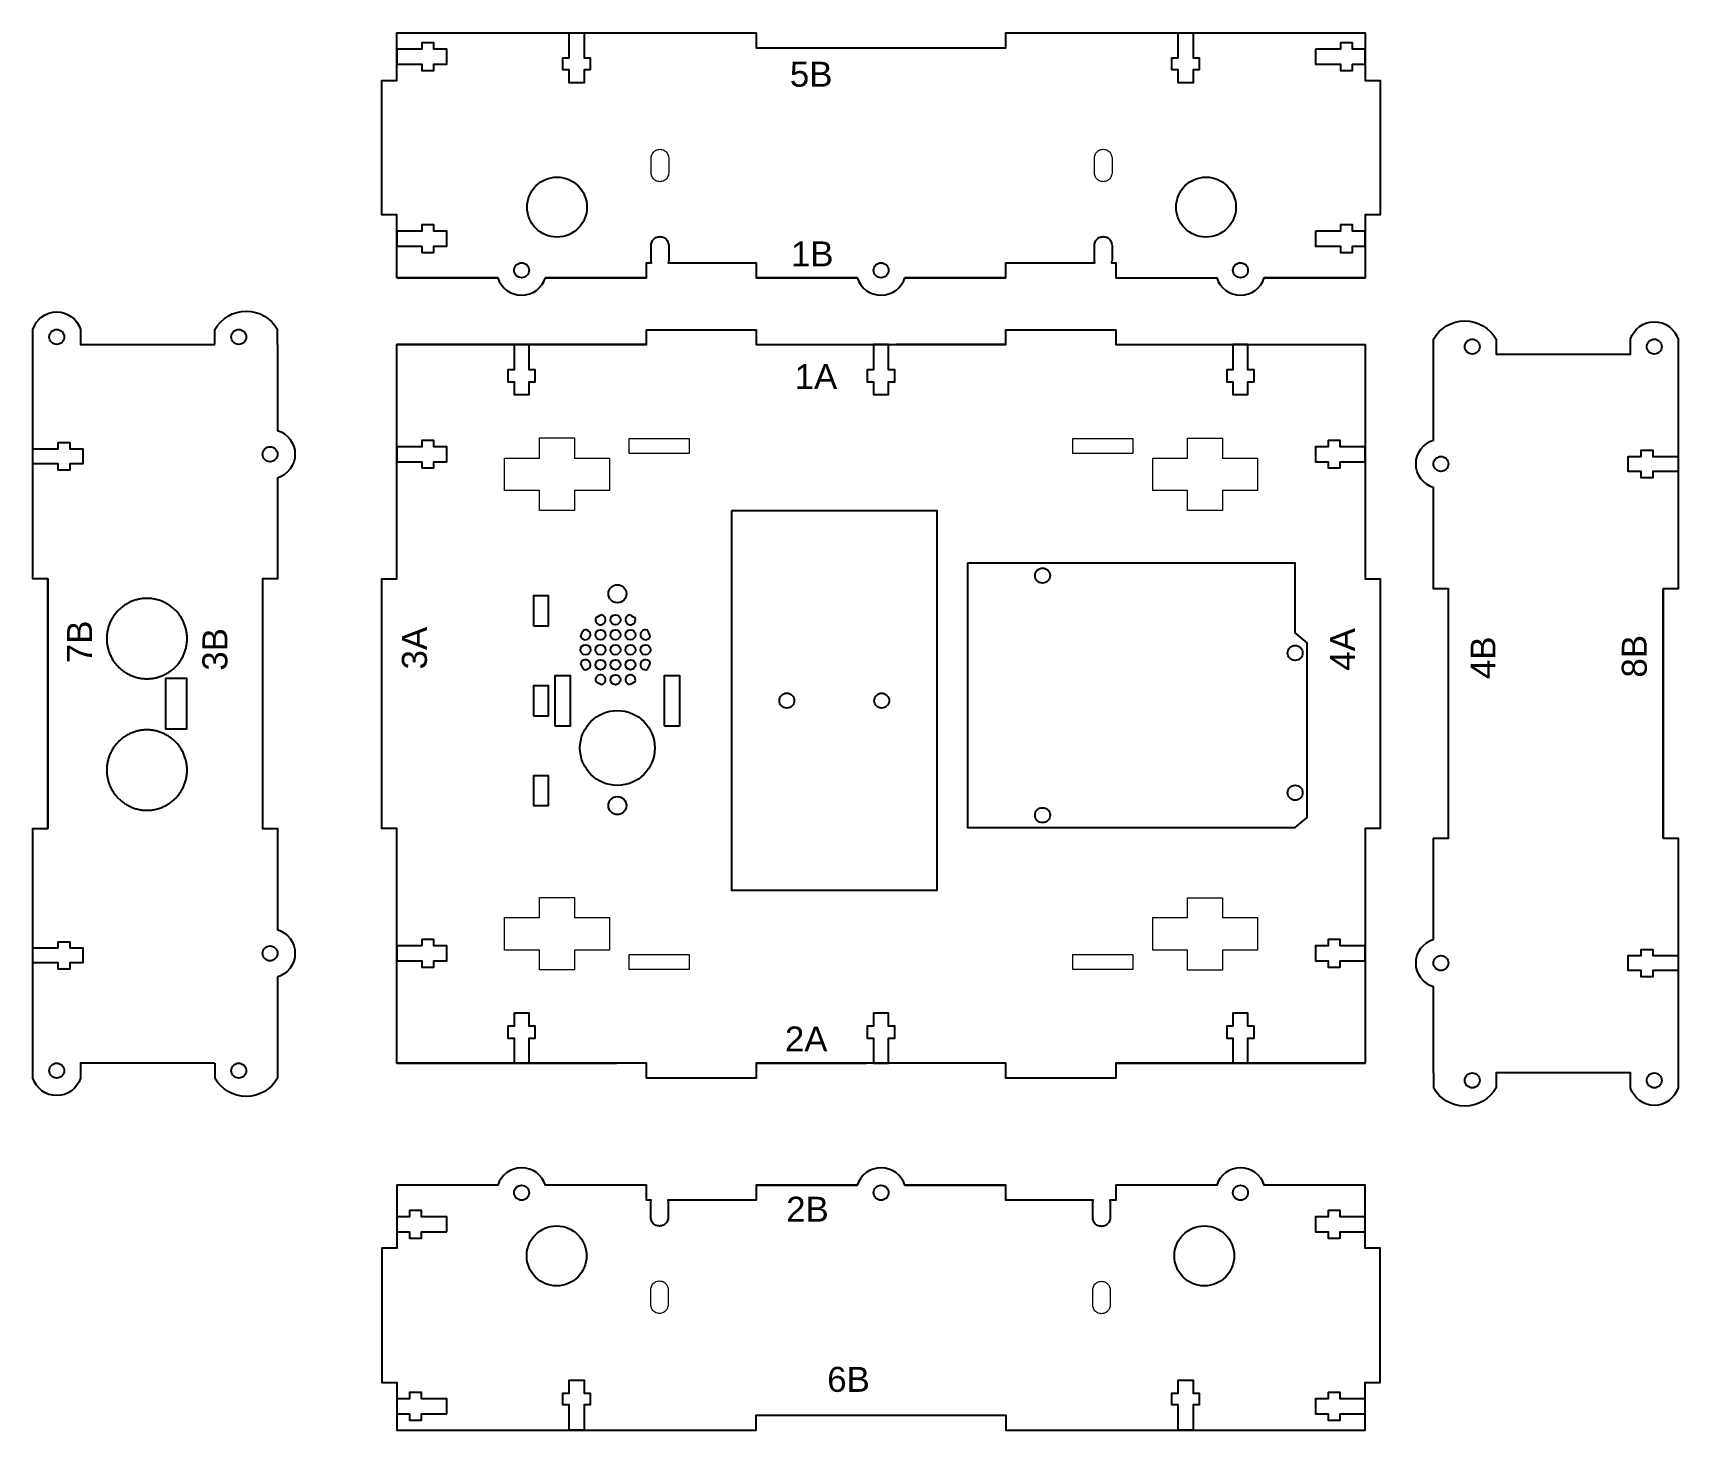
# Model space of a CAD drawing. Header units: millimetres. Extents: x -427 to 3453, y -1931 to 1921.
# Drawn here: x 486.7 to 816.2, y -734.1 to -454.2 of the extents above; entities that cross this region are included whole.
import ezdxf

# ---------------------------------------------------------------- set-up
doc = ezdxf.new("R2010")
doc.units = ezdxf.units.MM
doc.layers.add('Layer 1', color=7, linetype='Continuous')
doc.layers.add('Make2D$visible$lines', color=7, linetype='Continuous', true_color=0x000000)
doc.styles.get("Standard").update_dxf_attribs({"font": 'arial.ttf'})

msp = doc.modelspace()

# ---------------------------------------------------------------- linework, layer by layer
at = {"color": 240, "true_color": 0xed1f24}
msp.add_line((651.819, -503.256), (631.588, -503.256), dxfattribs=at)
at = {"color": 242, "true_color": 0xcd2027}
for p, q in [((523.158, -516.608), (523.158, -513.608)), ((535.697, -516.608), (535.697, -513.608)), ((523.158, -660.608), (523.158, -663.608)), ((535.697, -660.608), (535.697, -663.608))]:
    msp.add_line(p, q, dxfattribs=at)
at = {"color": 1}
for p, q in [((767.246, -518.558), (767.246, -515.558)), ((767.246, -662.558), (767.246, -665.558))]:
    msp.add_line(p, q, dxfattribs=at)
at = {"color": 240, "true_color": 0xed1f24}
for points in [[(559.588, -503.256), (559.588, -490.663), (556.588, -490.663), (556.588, -463.742), (559.588, -463.742), (559.588, -454.202), (631.588, -454.202), (631.588, -457.202), (656.588, -457.202), (681.588, -457.202), (681.588, -454.202), (753.588, -454.202), (753.588, -463.742), (756.588, -463.742), (756.588, -490.663), (753.588, -490.663), (753.588, -503.256)], [(609.588, -516.661), (559.588, -516.661), (609.588, -516.661), (609.588, -513.661), (631.588, -513.661), (631.588, -516.661), (656.588, -516.661), (681.588, -516.661), (681.588, -513.661), (703.588, -513.661), (703.588, -516.661), (753.588, -516.661), (753.588, -563.608), (756.588, -563.608), (756.588, -613.608), (753.588, -613.608), (753.588, -660.608)], [(559.588, -660.608), (559.588, -660.608), (559.588, -613.608), (556.588, -613.608), (556.588, -563.608), (559.588, -563.608), (559.588, -516.661), (559.588, -516.661)], [(631.588, -516.661), (681.588, -516.661), (659.588, -516.661)], [(489.697, -563.608), (489.697, -613.608)], [(813.246, -615.558), (813.246, -565.558)], [(586.992, -573.013), (589.991, -573.013), (589.991, -567.013), (586.989, -567.013), (586.987, -573.013)], [(591.278, -593.013), (594.378, -593.013), (594.378, -583.013), (591.278, -583.013), (591.278, -593.013)], [(613.178, -593.013), (616.278, -593.013), (616.278, -583.013), (613.178, -583.013), (613.178, -593.013)], [(586.995, -591.013), (589.994, -591.013), (589.994, -585.013), (586.992, -585.013), (586.99, -591.013)], [(586.995, -609.012), (589.994, -609.012), (589.994, -603.013), (586.992, -603.013), (586.99, -609.012)], [(703.588, -660.608), (753.588, -660.608), (703.588, -660.608), (703.588, -663.608), (681.588, -663.608), (681.588, -660.608), (656.588, -660.608), (631.588, -660.608), (631.588, -663.608), (609.588, -663.608), (609.588, -660.608), (559.588, -660.608), (603.588, -660.608)], [(681.588, -660.608), (631.588, -660.608), (653.588, -660.608)]]:
    msp.add_lwpolyline(points, dxfattribs=at)
for points in [[(594.088, -454.202), (597.088, -454.202), (597.088, -459.231), (598.338, -459.231), (598.338, -461.631), (597.088, -461.631), (597.088, -464.202), (594.088, -464.202), (594.088, -461.631), (592.838, -461.631), (592.838, -459.231), (594.088, -459.231)], [(716.088, -454.202), (719.088, -454.202), (719.088, -459.231), (720.338, -459.231), (720.338, -461.631), (719.088, -461.631), (719.088, -464.202), (716.088, -464.202), (716.088, -461.631), (714.838, -461.631), (714.838, -459.231), (716.088, -459.231)], [(559.588, -457.472), (559.588, -460.472), (564.617, -460.472), (564.617, -461.722), (567.017, -461.722), (567.017, -460.472), (569.588, -460.472), (569.588, -457.472), (567.017, -457.472), (567.017, -456.222), (564.617, -456.222), (564.617, -457.472)], [(743.588, -457.472), (743.588, -460.472), (748.617, -460.472), (748.617, -461.722), (751.017, -461.722), (751.017, -460.472), (753.588, -460.472), (753.588, -457.472), (751.017, -457.472), (751.017, -456.222), (748.617, -456.222), (748.617, -457.472)], [(559.588, -493.932), (559.588, -496.932), (564.617, -496.932), (564.617, -498.182), (567.017, -498.182), (567.017, -496.932), (569.588, -496.932), (569.588, -493.932), (567.017, -493.932), (567.017, -492.682), (564.617, -492.682), (564.617, -493.932)], [(743.588, -493.932), (743.588, -496.932), (748.617, -496.932), (748.617, -498.182), (751.017, -498.182), (751.017, -496.932), (753.588, -496.932), (753.588, -493.932), (751.017, -493.932), (751.017, -492.682), (748.617, -492.682), (748.617, -493.932)], [(559.588, -503.256), (579.819, -503.256)], [(681.588, -503.256), (661.358, -503.256)], [(586.088, -516.661), (583.088, -516.661), (583.088, -521.69), (581.838, -521.69), (581.838, -524.09), (583.088, -524.09), (583.088, -526.661), (586.088, -526.661), (586.088, -524.09), (587.338, -524.09), (587.338, -521.69), (586.088, -521.69)], [(658.088, -516.661), (655.088, -516.661), (655.088, -521.69), (653.838, -521.69), (653.838, -524.09), (655.088, -524.09), (655.088, -526.661), (658.088, -526.661), (658.088, -524.09), (659.338, -524.09), (659.338, -521.69), (658.088, -521.69)], [(730.088, -516.661), (727.088, -516.661), (727.088, -521.69), (725.838, -521.69), (725.838, -524.09), (727.088, -524.09), (727.088, -526.661), (730.088, -526.661), (730.088, -524.09), (731.338, -524.09), (731.338, -521.69), (730.088, -521.69)], [(486.697, -540.53), (486.697, -537.53), (491.726, -537.53), (491.726, -536.28), (494.126, -536.28), (494.126, -537.53), (496.697, -537.53), (496.697, -540.53), (494.126, -540.53), (494.126, -541.78), (491.726, -541.78), (491.726, -540.53)], [(559.588, -537.108), (559.588, -540.108), (564.617, -540.108), (564.617, -541.358), (567.017, -541.358), (567.017, -540.108), (569.588, -540.108), (569.588, -537.108), (567.017, -537.108), (567.017, -535.858), (564.617, -535.858), (564.617, -537.108)], [(753.588, -540.108), (753.588, -537.108), (748.559, -537.108), (748.559, -535.858), (746.159, -535.858), (746.159, -537.108), (743.588, -537.108), (743.588, -540.108), (746.159, -540.108), (746.159, -541.358), (748.559, -541.358), (748.559, -540.108)], [(816.246, -539.058), (816.246, -542.058), (811.217, -542.058), (811.217, -543.308), (808.817, -543.308), (808.817, -542.058), (806.246, -542.058), (806.246, -539.058), (808.817, -539.058), (808.817, -537.808), (811.217, -537.808), (811.217, -539.058)], [(513.273, -583.567), (513.273, -593.648), (517.498, -593.648), (517.498, -583.567)], [(559.588, -637.108), (559.588, -640.108), (564.617, -640.108), (564.617, -641.358), (567.017, -641.358), (567.017, -640.108), (569.588, -640.108), (569.588, -637.108), (567.017, -637.108), (567.017, -635.858), (564.617, -635.858), (564.617, -637.108)], [(753.588, -640.108), (753.588, -637.108), (748.559, -637.108), (748.559, -635.858), (746.159, -635.858), (746.159, -637.108), (743.588, -637.108), (743.588, -640.108), (746.159, -640.108), (746.159, -641.358), (748.559, -641.358), (748.559, -640.108)], [(486.697, -640.53), (486.697, -637.53), (491.726, -637.53), (491.726, -636.28), (494.126, -636.28), (494.126, -637.53), (496.697, -637.53), (496.697, -640.53), (494.126, -640.53), (494.126, -641.78), (491.726, -641.78), (491.726, -640.53)], [(816.246, -639.058), (816.246, -642.058), (811.217, -642.058), (811.217, -643.308), (808.817, -643.308), (808.817, -642.058), (806.246, -642.058), (806.246, -639.058), (808.817, -639.058), (808.817, -637.808), (811.217, -637.808), (811.217, -639.058)], [(583.088, -660.608), (586.088, -660.608), (586.088, -655.579), (587.338, -655.579), (587.338, -653.179), (586.088, -653.179), (586.088, -650.608), (583.088, -650.608), (583.088, -653.179), (581.838, -653.179), (581.838, -655.579), (583.088, -655.579)], [(655.088, -660.608), (658.088, -660.608), (658.088, -655.579), (659.338, -655.579), (659.338, -653.179), (658.088, -653.179), (658.088, -650.608), (655.088, -650.608), (655.088, -653.179), (653.838, -653.179), (653.838, -655.579), (655.088, -655.579)], [(727.088, -660.608), (730.088, -660.608), (730.088, -655.579), (731.338, -655.579), (731.338, -653.179), (730.088, -653.179), (730.088, -650.608), (727.088, -650.608), (727.088, -653.179), (725.838, -653.179), (725.838, -655.579), (727.088, -655.579)], [(569.588, -694.39), (569.588, -691.39), (564.559, -691.39), (564.559, -690.14), (562.159, -690.14), (562.159, -691.39), (559.588, -691.39), (559.588, -694.39), (562.159, -694.39), (562.159, -695.64), (564.559, -695.64), (564.559, -694.39)], [(753.588, -694.39), (753.588, -691.39), (748.559, -691.39), (748.559, -690.14), (746.159, -690.14), (746.159, -691.39), (743.588, -691.39), (743.588, -694.39), (746.159, -694.39), (746.159, -695.64), (748.559, -695.64), (748.559, -694.39)], [(597.088, -734.12), (594.088, -734.12), (594.088, -729.091), (592.838, -729.091), (592.838, -726.691), (594.088, -726.691), (594.088, -724.12), (597.088, -724.12), (597.088, -726.691), (598.338, -726.691), (598.338, -729.091), (597.088, -729.091)], [(719.088, -734.12), (716.088, -734.12), (716.088, -729.091), (714.838, -729.091), (714.838, -726.691), (716.088, -726.691), (716.088, -724.12), (719.088, -724.12), (719.088, -726.691), (720.338, -726.691), (720.338, -729.091), (719.088, -729.091)], [(569.588, -730.851), (569.588, -727.851), (564.559, -727.851), (564.559, -726.601), (562.159, -726.601), (562.159, -727.851), (559.588, -727.851), (559.588, -730.851), (562.159, -730.851), (562.159, -732.101), (564.559, -732.101), (564.559, -730.851)], [(753.588, -730.851), (753.588, -727.851), (748.559, -727.851), (748.559, -726.601), (746.159, -726.601), (746.159, -727.851), (743.588, -727.851), (743.588, -730.851), (746.159, -730.851), (746.159, -732.101), (748.559, -732.101), (748.559, -730.851)]]:
    msp.add_lwpolyline(points, close=True, dxfattribs=at)
for points in [[(609.588, -503.256), (589.358, -503.256), (609.588, -503.256), (609.588, -500.256), (610.617, -500.256), (610.594, -500.187), (610.559, -499.975), (610.524, -499.763), (610.524, -496.765), (610.559, -496.553), (610.594, -496.341), (610.665, -496.13), (610.736, -495.953), (610.841, -495.777), (610.982, -495.6), (611.124, -495.459), (611.3, -495.318), (611.476, -495.212), (611.688, -495.142), (611.864, -495.071), (612.076, -495.036), (612.288, -495.001), (612.499, -495.036), (612.711, -495.071), (612.923, -495.142), (613.099, -495.212), (613.275, -495.318), (613.452, -495.459), (613.593, -495.6), (613.734, -495.777), (613.84, -495.953), (613.911, -496.13), (613.981, -496.341), (614.016, -496.553), (614.052, -496.765), (614.052, -499.763), (614.016, -499.975), (613.981, -500.187), (613.958, -500.256), (631.588, -500.256), (631.588, -503.256), (651.819, -503.256, 0.7337994), (661.358, -503.256), (681.588, -503.256), (681.588, -500.256), (699.417, -500.256), (699.394, -500.187), (699.359, -499.975), (699.324, -499.763), (699.324, -496.765), (699.359, -496.553), (699.394, -496.341), (699.465, -496.13), (699.536, -495.953), (699.641, -495.777), (699.782, -495.6), (699.924, -495.459), (700.1, -495.318), (700.276, -495.212), (700.488, -495.142), (700.664, -495.071), (700.876, -495.036), (701.088, -495.001), (701.299, -495.036), (701.511, -495.071), (701.723, -495.142), (701.899, -495.212), (702.075, -495.318), (702.252, -495.459), (702.393, -495.6), (702.534, -495.777), (702.64, -495.953), (702.711, -496.13), (702.781, -496.341), (702.816, -496.553), (702.852, -496.765), (702.852, -499.763), (702.816, -499.975), (702.781, -500.187), (702.758, -500.256), (703.588, -500.256), (703.588, -503.256), (723.819, -503.256)], [(709.588, -503.256), (723.819, -503.256, 0.7337994), (733.358, -503.256), (753.588, -503.256), (733.358, -503.256)], [(523.158, -660.608), (496.236, -660.608), (496.236, -663.608, -0.7337994), (486.697, -663.608), (486.697, -663.608), (486.697, -613.608), (489.697, -613.608), (489.697, -563.608), (486.697, -563.608), (486.697, -513.608), (486.697, -513.608, -0.7337994), (496.236, -513.608), (496.236, -516.608), (523.158, -516.608)], [(523.158, -513.608, -0.5834312), (535.697, -513.608)], [(535.697, -516.608), (535.697, -533.838, -0.7337994), (535.697, -543.377), (535.697, -563.608), (532.697, -563.608), (532.697, -613.608), (535.697, -613.608), (535.697, -633.838, -0.7337994), (535.697, -643.377), (535.697, -660.608)], [(535.697, -663.608, -0.5834312), (523.158, -663.608)], [(661.358, -685.067, 0.7337994), (651.819, -685.067), (631.588, -685.067), (651.819, -685.067), (631.588, -685.067), (631.588, -688.067), (613.895, -688.067), (613.899, -688.08), (613.935, -688.291), (613.97, -688.503), (613.97, -691.502), (613.935, -691.713), (613.899, -691.925), (613.829, -692.137), (613.758, -692.313), (613.652, -692.489), (613.511, -692.666), (613.37, -692.807), (613.194, -692.948), (613.017, -693.054), (612.806, -693.124), (612.629, -693.195), (612.418, -693.23), (612.206, -693.265), (611.994, -693.23), (611.783, -693.195), (611.571, -693.124), (611.395, -693.054), (611.218, -692.948), (611.042, -692.807), (610.901, -692.666), (610.76, -692.489), (610.654, -692.313), (610.583, -692.137), (610.513, -691.925), (610.477, -691.713), (610.442, -691.502), (610.442, -688.503), (610.477, -688.291), (610.513, -688.08), (610.517, -688.067), (609.588, -688.067), (609.588, -685.067), (589.358, -685.067, 0.7337994), (579.819, -685.067), (559.588, -685.067), (559.588, -697.66), (556.588, -697.66), (556.588, -724.581), (559.588, -724.581), (559.588, -734.12), (631.588, -734.12), (631.588, -731.12), (656.588, -731.12), (681.588, -731.12), (681.588, -734.12), (753.588, -734.12), (753.588, -724.581), (756.588, -724.581), (756.588, -697.66), (753.588, -697.66), (753.588, -685.067), (733.358, -685.067, 0.7337994), (723.819, -685.067), (703.588, -685.067), (703.588, -688.067), (702.414, -688.067), (702.437, -688.136), (702.472, -688.348), (702.507, -688.559), (702.507, -691.558), (702.472, -691.77), (702.437, -691.981), (702.366, -692.193), (702.296, -692.369), (702.19, -692.546), (702.049, -692.722), (701.908, -692.863), (701.731, -693.004), (701.555, -693.11), (701.343, -693.181), (701.167, -693.251), (700.955, -693.287), (700.743, -693.322), (700.532, -693.287), (700.32, -693.251), (700.108, -693.181), (699.932, -693.11), (699.756, -693.004), (699.579, -692.863), (699.438, -692.722), (699.297, -692.546), (699.191, -692.369), (699.121, -692.193), (699.05, -691.981), (699.015, -691.77), (698.98, -691.558), (698.98, -688.559), (699.015, -688.348), (699.05, -688.136), (699.073, -688.067), (681.588, -688.067), (681.588, -685.067), (661.358, -685.067), (681.588, -685.067)]]:
    msp.add_lwpolyline(points, format="xyb", dxfattribs=at)
at = {"color": 1}
for points in [[(767.246, -515.558, -0.5834312), (779.786, -515.558), (779.786, -518.558), (806.707, -518.558), (806.707, -515.558, -0.7337994), (816.246, -515.558), (816.246, -515.558), (816.246, -565.558), (813.246, -565.558), (813.246, -615.558), (816.246, -615.558), (816.246, -665.558), (816.246, -665.558, -0.7337994), (806.707, -665.558), (806.707, -662.558), (779.786, -662.558), (779.786, -665.558, -0.5834312), (767.246, -665.558)], [(767.246, -662.558), (767.246, -645.328, -0.7337994), (767.246, -635.788), (767.246, -615.558), (770.246, -615.558), (770.246, -565.558), (767.246, -565.558), (767.246, -545.328, -0.7337994), (767.246, -535.788), (767.246, -518.558)]]:
    msp.add_lwpolyline(points, format="xyb", dxfattribs=at)
at = {"color": 5}
for points in [[(626.616, -549.977), (626.616, -625.977), (667.816, -625.977), (667.816, -549.977), (626.616, -549.977)], [(673.935, -560.422), (673.935, -613.422), (739.535, -613.422), (741.935, -611.422), (741.935, -576.422), (739.535, -574.422), (739.535, -560.422), (673.935, -560.422)]]:
    msp.add_lwpolyline(points, dxfattribs=at)
at = {"color": 240, "linetype": 'ByBlock', "true_color": 0xed1f24}
for points in [[(600.625, -570.809, 0.0430951), (599.471, -571.386, 2.7339008)], [(607.308, -571.386, 0.0430951), (606.154, -570.809, 2.7339008)], [(596.995, -573.862, 0.0430951), (596.418, -575.016, 2.7339008)], [(610.362, -575.016, 0.0430951), (609.784, -573.862, 2.7339008)], [(596.418, -580.545, 0.0430951), (596.995, -581.699, 2.7339008)], [(609.784, -581.699, 0.0430951), (610.362, -580.545, 2.7339008)], [(599.471, -584.175, 0.0430951), (600.625, -584.752, 2.7339008)], [(606.154, -584.752, 0.0430951), (607.308, -584.175, 2.7339008)]]:
    msp.add_lwpolyline(points, format="xyb", close=True, dxfattribs=at)
at = {"color": 242, "true_color": 0xcd2027}
for centre in [(591.688, -489.106), (721.688, -489.106), (591.606, -699.217), (721.343, -699.217)]:
    msp.add_circle(centre, 6, dxfattribs=at)
at = {"color": 240, "true_color": 0xed1f24}
for centre, radius in [((584.588, -501.756), 1.5), ((656.588, -501.756), 1.5), ((728.588, -501.756), 1.5), ((491.467, -515.108), 1.5), ((527.927, -515.108), 1.5), ((811.477, -517.058), 1.5), ((534.197, -538.608), 1.5), ((768.746, -540.558), 1.5), ((688.935, -562.922), 1.5), ((603.778, -566.566), 1.8), ((603.39, -571.781), 1), ((600.39, -574.781), 1), ((603.39, -574.781), 1), ((606.39, -574.781), 1), ((597.39, -577.781), 1), ((600.39, -577.781), 1), ((600.39, -580.781), 1), ((603.39, -577.781), 1), ((603.39, -580.781), 1), ((606.39, -577.781), 1), ((606.39, -580.781), 1), ((609.39, -577.781), 1), ((739.535, -578.422), 1.5), ((603.39, -583.781), 1), ((637.716, -587.977), 1.5), ((656.716, -587.977), 1.5), ((739.535, -606.422), 1.5), ((603.778, -608.998), 1.8), ((688.935, -610.922), 1.5), ((534.197, -638.608), 1.5), ((768.746, -640.558), 1.5), ((491.467, -662.108), 1.5), ((527.927, -662.108), 1.5), ((811.477, -664.058), 1.5), ((584.588, -686.567), 1.5), ((656.588, -686.567), 1.5), ((728.588, -686.567), 1.5)]:
    msp.add_circle(centre, radius, dxfattribs=at)
at = {"color": 1}
for centre in [(775.016, -517.058), (775.016, -664.058)]:
    msp.add_circle(centre, 1.5, dxfattribs=at)
at = {"color": 240, "linetype": 'ByBlock', "true_color": 0xed1f24}
msp.add_circle((603.778, -597.462), 7.5, dxfattribs=at)
at = {"color": 240, "true_color": 0xed1f24}
msp.add_arc((584.588, -501.756), 5, 197.4576, 342.5424, dxfattribs=at)
at = {"layer": 'Layer 1', "color": 240, "lineweight": 0, "true_color": 0xed1f24}
for points in [[(612.5, -477.538), (612.711, -477.574), (612.923, -477.644), (613.099, -477.715), (613.276, -477.82), (613.452, -477.962), (613.593, -478.103), (613.734, -478.279), (613.84, -478.455), (613.911, -478.632), (613.981, -478.844), (614.017, -479.055), (614.052, -479.267), (614.052, -482.265), (614.017, -482.477), (613.981, -482.689), (613.911, -482.9), (613.84, -483.077), (613.734, -483.253), (613.593, -483.43), (613.452, -483.571), (613.276, -483.712), (613.099, -483.818), (612.923, -483.888), (612.711, -483.959), (612.5, -483.994), (612.288, -484.029), (612.076, -483.994), (611.865, -483.959), (611.688, -483.888), (611.477, -483.818), (611.3, -483.712), (611.124, -483.571), (610.983, -483.43), (610.842, -483.253), (610.736, -483.077), (610.665, -482.9), (610.595, -482.689), (610.559, -482.477), (610.524, -482.265), (610.524, -479.267), (610.559, -479.055), (610.595, -478.844), (610.665, -478.632), (610.736, -478.455), (610.842, -478.279), (610.983, -478.103), (611.124, -477.962), (611.3, -477.82), (611.477, -477.715), (611.688, -477.644), (611.865, -477.574), (612.076, -477.538), (612.288, -477.503), (612.5, -477.538)], [(701.3, -477.538), (701.511, -477.574), (701.723, -477.644), (701.899, -477.715), (702.076, -477.82), (702.252, -477.962), (702.393, -478.103), (702.534, -478.279), (702.64, -478.455), (702.711, -478.632), (702.781, -478.844), (702.817, -479.055), (702.852, -479.267), (702.852, -482.265), (702.817, -482.477), (702.781, -482.689), (702.711, -482.9), (702.64, -483.077), (702.534, -483.253), (702.393, -483.43), (702.252, -483.571), (702.076, -483.712), (701.899, -483.818), (701.723, -483.888), (701.511, -483.959), (701.3, -483.994), (701.088, -484.029), (700.876, -483.994), (700.665, -483.959), (700.488, -483.888), (700.277, -483.818), (700.1, -483.712), (699.924, -483.571), (699.783, -483.43), (699.642, -483.253), (699.536, -483.077), (699.465, -482.9), (699.395, -482.689), (699.359, -482.477), (699.324, -482.265), (699.324, -479.267), (699.359, -479.055), (699.395, -478.844), (699.465, -478.632), (699.536, -478.455), (699.642, -478.279), (699.783, -478.103), (699.924, -477.962), (700.1, -477.82), (700.277, -477.715), (700.488, -477.644), (700.665, -477.574), (700.876, -477.538), (701.088, -477.503), (701.3, -477.538)], [(581.179, -539.377), (588.164, -539.377), (588.164, -535.355), (595.184, -535.355), (595.184, -539.377), (602.169, -539.377), (602.169, -545.868), (595.184, -545.868), (595.184, -549.854), (588.164, -549.854), (588.164, -545.868), (581.179, -545.868), (581.179, -539.377)], [(606.155, -535.461), (618.185, -535.461), (618.185, -538.46), (606.155, -538.46), (606.155, -535.461)], [(707.021, -538.46), (694.991, -538.46), (694.991, -535.461), (707.021, -535.461), (707.021, -538.46)], [(731.998, -545.868), (725.013, -545.868), (725.013, -549.89), (717.993, -549.89), (717.993, -545.868), (711.008, -545.868), (711.008, -539.377), (717.993, -539.377), (717.993, -535.391), (725.013, -535.391), (725.013, -539.377), (731.998, -539.377), (731.998, -545.868)], [(581.179, -631.457), (588.164, -631.457), (588.164, -627.435), (595.184, -627.435), (595.184, -631.457), (602.169, -631.457), (602.169, -637.948), (595.184, -637.948), (595.184, -641.934), (588.164, -641.934), (588.164, -637.948), (581.179, -637.948), (581.179, -631.457)], [(731.998, -637.948), (725.013, -637.948), (725.013, -641.97), (717.993, -641.97), (717.993, -637.948), (711.008, -637.948), (711.008, -631.457), (717.993, -631.457), (717.993, -627.471), (725.013, -627.471), (725.013, -631.457), (731.998, -631.457), (731.998, -637.948)], [(606.155, -638.865), (618.185, -638.865), (618.185, -641.864), (606.155, -641.864), (606.155, -638.865)], [(707.021, -641.864), (694.991, -641.864), (694.991, -638.865), (707.021, -638.865), (707.021, -641.864)], [(611.994, -710.728), (611.782, -710.693), (611.571, -710.622), (611.394, -710.552), (611.218, -710.446), (611.042, -710.305), (610.9, -710.164), (610.759, -709.987), (610.653, -709.811), (610.583, -709.634), (610.512, -709.423), (610.477, -709.211), (610.442, -708.999), (610.442, -706.001), (610.477, -705.789), (610.512, -705.577), (610.583, -705.366), (610.653, -705.189), (610.759, -705.013), (610.9, -704.837), (611.042, -704.695), (611.218, -704.554), (611.394, -704.449), (611.571, -704.378), (611.782, -704.307), (611.994, -704.272), (612.206, -704.237), (612.417, -704.272), (612.629, -704.307), (612.805, -704.378), (613.017, -704.449), (613.193, -704.554), (613.37, -704.695), (613.511, -704.837), (613.652, -705.013), (613.758, -705.189), (613.828, -705.366), (613.899, -705.577), (613.934, -705.789), (613.97, -706.001), (613.97, -708.999), (613.934, -709.211), (613.899, -709.423), (613.828, -709.634), (613.758, -709.811), (613.652, -709.987), (613.511, -710.164), (613.37, -710.305), (613.193, -710.446), (613.017, -710.552), (612.805, -710.622), (612.629, -710.693), (612.417, -710.728), (612.206, -710.763), (611.994, -710.728)], [(700.531, -710.784), (700.32, -710.749), (700.108, -710.678), (699.932, -710.608), (699.755, -710.502), (699.579, -710.361), (699.438, -710.22), (699.297, -710.043), (699.191, -709.867), (699.12, -709.691), (699.05, -709.479), (699.015, -709.267), (698.979, -709.056), (698.979, -706.057), (699.015, -705.845), (699.05, -705.634), (699.12, -705.422), (699.191, -705.246), (699.297, -705.069), (699.438, -704.893), (699.579, -704.752), (699.755, -704.611), (699.932, -704.505), (700.108, -704.434), (700.32, -704.364), (700.531, -704.328), (700.743, -704.293), (700.955, -704.328), (701.166, -704.364), (701.343, -704.434), (701.555, -704.505), (701.731, -704.611), (701.907, -704.752), (702.048, -704.893), (702.19, -705.069), (702.295, -705.246), (702.366, -705.422), (702.436, -705.634), (702.472, -705.845), (702.507, -706.057), (702.507, -709.056), (702.472, -709.267), (702.436, -709.479), (702.366, -709.691), (702.295, -709.867), (702.19, -710.043), (702.048, -710.22), (701.907, -710.361), (701.731, -710.502), (701.555, -710.608), (701.343, -710.678), (701.166, -710.749), (700.955, -710.784), (700.743, -710.82), (700.531, -710.784)]]:
    msp.add_lwpolyline(points, dxfattribs=at)
at = {"layer": 'Make2D$visible$lines', "color": 240, "true_color": 0xed1f24}
for points in [[(509.537, -583.592), (509.715, -583.59), (509.895, -583.584), (510.077, -583.574), (510.26, -583.559), (510.444, -583.541), (510.629, -583.518), (510.815, -583.49), (511.001, -583.458), (511.189, -583.421), (511.376, -583.379), (511.564, -583.333), (511.752, -583.281), (511.939, -583.225), (512.127, -583.164), (512.314, -583.098), (512.5, -583.027), (512.685, -582.951), (512.869, -582.87), (513.052, -582.784), (513.234, -582.693), (513.414, -582.597), (513.592, -582.496), (513.768, -582.39), (513.942, -582.28), (514.113, -582.165), (514.282, -582.045), (514.448, -581.92), (514.611, -581.792), (514.77, -581.658), (514.927, -581.521), (515.08, -581.38), (515.229, -581.234), (515.374, -581.085), (515.516, -580.932), (515.653, -580.776), (515.786, -580.616), (515.915, -580.453), (516.039, -580.287), (516.159, -580.118), (516.274, -579.947), (516.385, -579.773), (516.491, -579.597), (516.591, -579.419), (516.687, -579.239), (516.778, -579.058), (516.864, -578.875), (516.945, -578.69), (517.021, -578.505), (517.092, -578.319), (517.159, -578.132), (517.22, -577.945), (517.276, -577.757), (517.327, -577.569), (517.374, -577.381), (517.415, -577.194), (517.452, -577.007), (517.484, -576.82), (517.512, -576.634), (517.535, -576.449), (517.554, -576.265), (517.568, -576.082), (517.579, -575.901), (517.585, -575.721), (517.587, -575.542), (517.585, -575.363), (517.579, -575.183), (517.568, -575.002), (517.554, -574.819), (517.535, -574.635), (517.512, -574.45), (517.484, -574.264), (517.452, -574.077), (517.415, -573.89), (517.374, -573.702), (517.327, -573.515), (517.276, -573.327), (517.22, -573.139), (517.159, -572.952), (517.092, -572.765), (517.021, -572.579), (516.945, -572.393), (516.864, -572.209), (516.778, -572.026), (516.687, -571.845), (516.591, -571.665), (516.491, -571.487), (516.385, -571.311), (516.274, -571.137), (516.159, -570.966), (516.039, -570.797), (515.915, -570.631), (515.786, -570.468), (515.653, -570.308), (515.516, -570.152), (515.374, -569.999), (515.229, -569.85), (515.08, -569.704), (514.927, -569.563), (514.77, -569.425), (514.611, -569.292), (514.448, -569.164), (514.282, -569.039), (514.113, -568.919), (513.942, -568.804), (513.768, -568.694), (513.592, -568.588), (513.414, -568.487), (513.234, -568.391), (513.052, -568.3), (512.869, -568.214), (512.685, -568.133), (512.5, -568.057), (512.314, -567.986), (512.127, -567.92), (511.939, -567.859), (511.752, -567.803), (511.564, -567.751), (511.376, -567.705), (511.189, -567.663), (511.001, -567.626), (510.815, -567.594), (510.629, -567.566), (510.444, -567.543), (510.26, -567.525), (510.077, -567.51), (509.895, -567.5), (509.715, -567.494), (509.537, -567.492), (509.358, -567.494), (509.178, -567.5), (508.996, -567.51), (508.813, -567.525), (508.629, -567.543), (508.444, -567.566), (508.258, -567.594), (508.072, -567.626), (507.885, -567.663), (507.697, -567.705), (507.509, -567.751), (507.322, -567.803), (507.134, -567.859), (506.947, -567.92), (506.76, -567.986), (506.573, -568.057), (506.388, -568.133), (506.204, -568.214), (506.021, -568.3), (505.839, -568.391), (505.659, -568.487), (505.481, -568.588), (505.305, -568.694), (505.132, -568.804), (504.96, -568.919), (504.792, -569.039), (504.626, -569.164), (504.463, -569.292), (504.303, -569.425), (504.147, -569.563), (503.994, -569.704), (503.844, -569.85), (503.699, -569.999), (503.558, -570.152), (503.42, -570.308), (503.287, -570.468), (503.158, -570.631), (503.034, -570.797), (502.914, -570.966), (502.799, -571.137), (502.688, -571.311), (502.583, -571.487), (502.482, -571.665), (502.386, -571.845), (502.295, -572.026), (502.209, -572.209), (502.128, -572.393), (502.052, -572.579), (501.981, -572.765), (501.915, -572.952), (501.854, -573.139), (501.797, -573.327), (501.746, -573.515), (501.7, -573.702), (501.658, -573.89), (501.621, -574.077), (501.589, -574.264), (501.561, -574.45), (501.538, -574.635), (501.519, -574.819), (501.505, -575.002), (501.495, -575.183), (501.489, -575.363), (501.487, -575.542), (501.489, -575.721), (501.495, -575.901), (501.505, -576.082), (501.519, -576.265), (501.538, -576.449), (501.561, -576.634), (501.589, -576.82), (501.621, -577.007), (501.658, -577.194), (501.7, -577.381), (501.746, -577.569), (501.797, -577.757), (501.854, -577.945), (501.915, -578.132), (501.981, -578.319), (502.052, -578.505), (502.128, -578.69), (502.209, -578.875), (502.295, -579.058), (502.386, -579.239), (502.482, -579.419), (502.583, -579.597), (502.688, -579.773), (502.799, -579.947), (502.914, -580.118), (503.034, -580.287), (503.158, -580.453), (503.287, -580.616), (503.42, -580.776), (503.558, -580.932), (503.699, -581.085), (503.844, -581.234), (503.994, -581.38), (504.147, -581.521), (504.303, -581.658), (504.463, -581.792), (504.626, -581.92), (504.792, -582.045), (504.96, -582.165), (505.132, -582.28), (505.305, -582.39), (505.481, -582.496), (505.659, -582.597), (505.839, -582.693), (506.021, -582.784), (506.204, -582.87), (506.388, -582.951), (506.573, -583.027), (506.76, -583.098), (506.947, -583.164), (507.134, -583.225), (507.322, -583.281), (507.509, -583.333), (507.697, -583.379), (507.885, -583.421), (508.072, -583.458), (508.258, -583.49), (508.444, -583.518), (508.629, -583.541), (508.813, -583.559), (508.996, -583.574), (509.178, -583.584), (509.358, -583.59)], [(509.537, -609.942), (509.715, -609.94), (509.895, -609.934), (510.077, -609.924), (510.26, -609.909), (510.444, -609.891), (510.629, -609.868), (510.815, -609.84), (511.001, -609.808), (511.189, -609.771), (511.376, -609.729), (511.564, -609.683), (511.752, -609.631), (511.939, -609.575), (512.127, -609.514), (512.314, -609.448), (512.5, -609.377), (512.685, -609.301), (512.869, -609.22), (513.052, -609.134), (513.234, -609.043), (513.414, -608.947), (513.592, -608.846), (513.768, -608.74), (513.942, -608.63), (514.113, -608.515), (514.282, -608.395), (514.448, -608.27), (514.611, -608.142), (514.77, -608.008), (514.927, -607.871), (515.08, -607.73), (515.229, -607.584), (515.374, -607.435), (515.516, -607.282), (515.653, -607.126), (515.786, -606.966), (515.915, -606.803), (516.039, -606.637), (516.159, -606.468), (516.274, -606.297), (516.385, -606.123), (516.491, -605.947), (516.591, -605.769), (516.687, -605.589), (516.778, -605.408), (516.864, -605.225), (516.945, -605.04), (517.021, -604.855), (517.092, -604.669), (517.159, -604.482), (517.22, -604.295), (517.276, -604.107), (517.327, -603.919), (517.374, -603.731), (517.415, -603.544), (517.452, -603.357), (517.484, -603.17), (517.512, -602.984), (517.535, -602.799), (517.554, -602.615), (517.568, -602.432), (517.579, -602.251), (517.585, -602.071), (517.587, -601.892), (517.585, -601.713), (517.579, -601.533), (517.568, -601.352), (517.554, -601.169), (517.535, -600.985), (517.512, -600.8), (517.484, -600.614), (517.452, -600.427), (517.415, -600.24), (517.374, -600.052), (517.327, -599.865), (517.276, -599.677), (517.22, -599.489), (517.159, -599.302), (517.092, -599.115), (517.021, -598.929), (516.945, -598.743), (516.864, -598.559), (516.778, -598.376), (516.687, -598.195), (516.591, -598.015), (516.491, -597.837), (516.385, -597.661), (516.274, -597.487), (516.159, -597.316), (516.039, -597.147), (515.915, -596.981), (515.786, -596.818), (515.653, -596.658), (515.516, -596.502), (515.374, -596.349), (515.229, -596.2), (515.08, -596.054), (514.927, -595.913), (514.77, -595.775), (514.611, -595.642), (514.448, -595.514), (514.282, -595.389), (514.113, -595.269), (513.942, -595.154), (513.768, -595.044), (513.592, -594.938), (513.414, -594.837), (513.234, -594.741), (513.052, -594.65), (512.869, -594.564), (512.685, -594.483), (512.5, -594.407), (512.314, -594.336), (512.127, -594.27), (511.939, -594.209), (511.752, -594.153), (511.564, -594.101), (511.376, -594.055), (511.189, -594.013), (511.001, -593.976), (510.815, -593.944), (510.629, -593.916), (510.444, -593.893), (510.26, -593.875), (510.077, -593.86), (509.895, -593.85), (509.715, -593.844), (509.537, -593.842), (509.358, -593.844), (509.178, -593.85), (508.996, -593.86), (508.813, -593.875), (508.629, -593.893), (508.444, -593.916), (508.258, -593.944), (508.072, -593.976), (507.885, -594.013), (507.697, -594.055), (507.509, -594.101), (507.322, -594.153), (507.134, -594.209), (506.947, -594.27), (506.76, -594.336), (506.573, -594.407), (506.388, -594.483), (506.204, -594.564), (506.021, -594.65), (505.839, -594.741), (505.659, -594.837), (505.481, -594.938), (505.305, -595.044), (505.132, -595.154), (504.96, -595.269), (504.792, -595.389), (504.626, -595.514), (504.463, -595.642), (504.303, -595.775), (504.147, -595.913), (503.994, -596.054), (503.844, -596.2), (503.699, -596.349), (503.558, -596.502), (503.42, -596.658), (503.287, -596.818), (503.158, -596.981), (503.034, -597.147), (502.914, -597.316), (502.799, -597.487), (502.688, -597.661), (502.583, -597.837), (502.482, -598.015), (502.386, -598.195), (502.295, -598.376), (502.209, -598.559), (502.128, -598.743), (502.052, -598.929), (501.981, -599.115), (501.915, -599.302), (501.854, -599.489), (501.797, -599.677), (501.746, -599.865), (501.7, -600.052), (501.658, -600.24), (501.621, -600.427), (501.589, -600.614), (501.561, -600.8), (501.538, -600.985), (501.519, -601.169), (501.505, -601.352), (501.495, -601.533), (501.489, -601.713), (501.487, -601.892), (501.489, -602.071), (501.495, -602.251), (501.505, -602.432), (501.519, -602.615), (501.538, -602.799), (501.561, -602.984), (501.589, -603.17), (501.621, -603.357), (501.658, -603.544), (501.7, -603.731), (501.746, -603.919), (501.797, -604.107), (501.854, -604.295), (501.915, -604.482), (501.981, -604.669), (502.052, -604.855), (502.128, -605.04), (502.209, -605.225), (502.295, -605.408), (502.386, -605.589), (502.482, -605.769), (502.583, -605.947), (502.688, -606.123), (502.799, -606.297), (502.914, -606.468), (503.034, -606.637), (503.158, -606.803), (503.287, -606.966), (503.42, -607.126), (503.558, -607.282), (503.699, -607.435), (503.844, -607.584), (503.994, -607.73), (504.147, -607.871), (504.303, -608.008), (504.463, -608.142), (504.626, -608.27), (504.792, -608.395), (504.96, -608.515), (505.132, -608.63), (505.305, -608.74), (505.481, -608.846), (505.659, -608.947), (505.839, -609.043), (506.021, -609.134), (506.204, -609.22), (506.388, -609.301), (506.573, -609.377), (506.76, -609.448), (506.947, -609.514), (507.134, -609.575), (507.322, -609.631), (507.509, -609.683), (507.697, -609.729), (507.885, -609.771), (508.072, -609.808), (508.258, -609.84), (508.444, -609.868), (508.629, -609.891), (508.813, -609.909), (508.996, -609.924), (509.178, -609.934), (509.358, -609.94)]]:
    msp.add_lwpolyline(points, close=True, dxfattribs=at)

# ---------------------------------------------------------------- texts
at = {"color": 5, "char_height": 5, "attachment_point": 1}
for s, insert in [('5B', (638.322, -459.97)), ('1B', (638.524, -495.967)), ('1A', (639.278, -520.556)), ('2A', (637.327, -653.266)), ('2B', (637.581, -687.366)), ('6B', (645.805, -721.455))]:
    msp.add_mtext_dynamic_manual_height_columns(s, width=24.59582, gutter_width=12.5, heights=[0], dxfattribs=dict(at, insert=insert))
at = {"color": 5, "char_height": 5, "attachment_point": 1, "rotation": 90}
for s, insert in [('7B', (493.544, -580.483)), ('3A', (560.616, -581.724)), ('3B', (520.645, -581.978)), ('4A', (746.541, -581.978)), ('4B', (774.667, -583.674)), ('8B', (804.966, -583.361))]:
    msp.add_mtext_dynamic_manual_height_columns(s, width=24.59582, gutter_width=12.5, heights=[0], dxfattribs=dict(at, insert=insert))

doc.saveas('drawing.dxf')
